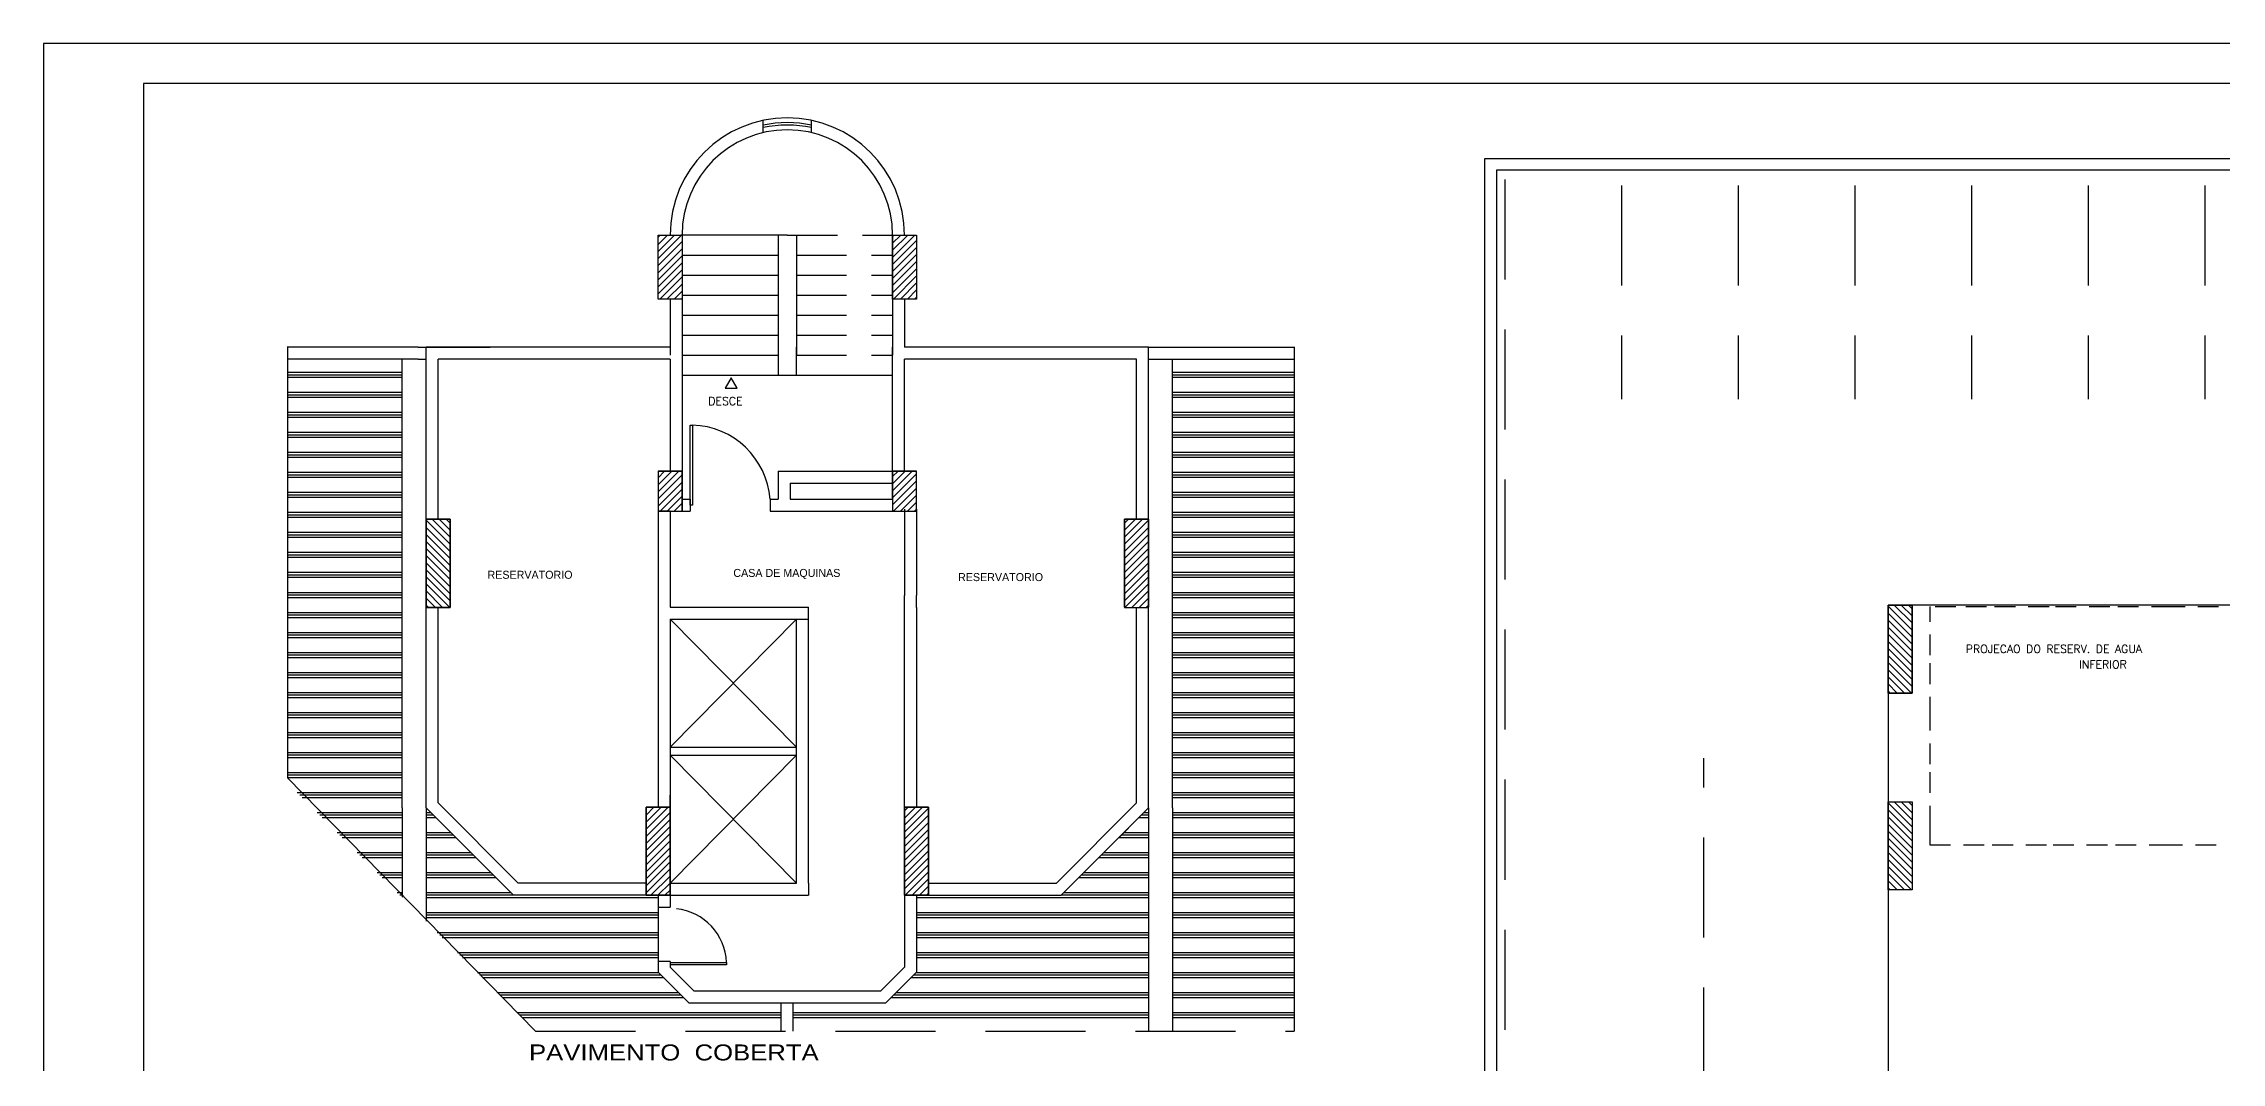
# Model space of a CAD drawing. Extents: x -175055 to -48386, y 10342 to 134050.
# Drawn here: x -84782 to -84237, y 98545 to 98800 of the extents above; entities that cross this region are included whole.
import ezdxf

# ---------------------------------------------------------------- set-up
doc = ezdxf.new("R2010")
doc.units = 0
doc.header["$LTSCALE"] = 50
doc.header["$MEASUREMENT"] = 0
doc.linetypes.add('DASHED2', pattern=[0.375, 0.25, -0.125])
doc.linetypes.add('HIDDENX2', pattern=[0.75, 0.5, -0.25])
doc.layers.get('0').update_dxf_attribs({"linetype": 'CONTINUOUS'})
doc.layers.add('ABE', color=7, linetype='CONTINUOUS')
doc.styles.add('ROMANS', font='romans', dxfattribs={"height": 12})
doc.styles.add('TECHNIC', font='te______.pfb', dxfattribs={"width": 1.2, "height": 30})

# ---------------------------------------------------------------- blocks, each defined once
blk = doc.blocks.new('*X1')
at = {"color": 0}
for p, q in [((425, 1600.6), (447.4, 1623)), ((425, 1609.4), (438.6, 1623)), ((425, 1618.3), (429.7, 1623)), ((425, 1591.7), (455, 1621.7)), ((425, 1582.9), (455, 1612.9)), ((425, 1574.1), (455, 1604.1)), ((425, 1565.2), (455, 1595.2)), ((425, 1556.4), (455, 1586.4)), ((425, 1547.6), (455, 1577.6)), ((425, 1538.7), (455, 1568.7)), ((425, 1529.9), (455, 1559.9)), ((425, 1521), (455, 1551)), ((425.8, 1513), (455, 1542.2)), ((434.6, 1513), (455, 1533.4)), ((443.5, 1513), (455, 1524.5)), ((452.3, 1513), (455, 1515.7))]:
    blk.add_line(p, q, dxfattribs=at)
blk = doc.blocks.new('*X20')
at = {"color": 0}
for p, q in [((425, 1600.6), (447.4, 1623)), ((425, 1609.4), (438.6, 1623)), ((425, 1618.3), (429.7, 1623)), ((425, 1591.7), (455, 1621.7)), ((425, 1582.9), (455, 1612.9)), ((425, 1574.1), (455, 1604.1)), ((425, 1565.2), (455, 1595.2)), ((425, 1556.4), (455, 1586.4)), ((425, 1547.6), (455, 1577.6)), ((425, 1538.7), (455, 1568.7)), ((425, 1529.9), (455, 1559.9)), ((425, 1521), (455, 1551)), ((425.8, 1513), (455, 1542.2)), ((434.6, 1513), (455, 1533.4)), ((443.5, 1513), (455, 1524.5)), ((452.3, 1513), (455, 1515.7))]:
    blk.add_line(p, q, dxfattribs=at)
blk = doc.blocks.new('*X24')
at = {"color": 0}
for p, q in [((-1509.9, 1530.7), (-1480.6, 1560)), ((-1509.9, 1539.5), (-1489.4, 1560)), ((-1509.9, 1548.4), (-1498.2, 1560)), ((-1509.9, 1557.2), (-1507.1, 1560)), ((-1509.9, 1521.9), (-1479.9, 1551.9)), ((-1216.7, 1558.6), (-1215.4, 1560)), ((-1216.7, 1549.8), (-1206.6, 1560)), ((-1216.7, 1541), (-1197.7, 1560)), ((-1216.7, 1532.1), (-1188.9, 1560)), ((-1216.7, 1523.3), (-1186.7, 1553.3)), ((-1509.9, 1513), (-1479.9, 1543)), ((-1509.9, 1504.2), (-1479.9, 1534.2)), ((-1509.9, 1495.3), (-1479.9, 1525.3)), ((-1216.7, 1514.5), (-1186.7, 1544.5)), ((-1216.7, 1505.6), (-1186.7, 1535.6)), ((-1216.7, 1496.8), (-1186.7, 1526.8)), ((-1509.9, 1486.5), (-1479.9, 1516.5)), ((-1507.5, 1480), (-1479.9, 1507.7)), ((-1498.7, 1480), (-1479.9, 1498.8)), ((-1216.7, 1487.9), (-1186.7, 1517.9)), ((-1215.8, 1480), (-1186.7, 1509.1)), ((-1207, 1480), (-1186.7, 1500.3)), ((-1489.8, 1480), (-1479.9, 1490)), ((-1481, 1480), (-1479.9, 1481.2)), ((-1198.2, 1480), (-1186.7, 1491.4)), ((-1189.3, 1480), (-1186.7, 1482.6))]:
    blk.add_line(p, q, dxfattribs=at)
blk = doc.blocks.new('*X25')
at = {"color": 0}
for p, q in [((-1509.9, 1239), (-1483.9, 1265)), ((-1509.9, 1247.9), (-1492.7, 1265)), ((-1509.9, 1256.7), (-1501.6, 1265)), ((-1509.9, 1230.2), (-1479.9, 1260.2)), ((-1216.7, 1258.1), (-1209.9, 1265)), ((-1216.7, 1249.3), (-1201, 1265)), ((-1216.7, 1240.4), (-1192.2, 1265)), ((-1216.7, 1231.6), (-1186.7, 1261.6)), ((-1216.7, 1222.8), (-1186.7, 1252.8)), ((-1509.9, 1221.3), (-1479.9, 1251.3)), ((-1507.4, 1215), (-1479.9, 1242.5)), ((-1498.5, 1215), (-1479.9, 1233.7)), ((-1489.7, 1215), (-1479.9, 1224.8)), ((-1215.7, 1215), (-1186.7, 1243.9)), ((-1206.8, 1215), (-1186.7, 1235.1)), ((-1198, 1215), (-1186.7, 1226.3)), ((-1480.8, 1215), (-1479.9, 1216)), ((-1189.2, 1215), (-1186.7, 1217.4))]:
    blk.add_line(p, q, dxfattribs=at)
blk = doc.blocks.new('*X21')
at = {"color": 0}
for p, q in [((-1524.9, 817.4), (-1497.3, 845)), ((-1524.9, 826.3), (-1506.1, 845)), ((-1524.9, 835.1), (-1515, 845)), ((-1524.9, 843.9), (-1523.8, 845)), ((-1524.9, 808.6), (-1494.9, 838.6)), ((-1524.9, 799.8), (-1494.9, 829.8)), ((-1524.9, 790.9), (-1494.9, 820.9)), ((-1524.9, 782.1), (-1494.9, 812.1)), ((-1524.9, 773.2), (-1494.9, 803.2)), ((-1524.9, 764.4), (-1494.9, 794.4)), ((-1524.9, 755.6), (-1494.9, 785.6)), ((-1524.9, 746.7), (-1494.9, 776.7)), ((-1524.9, 737.9), (-1494.9, 767.9)), ((-1518.9, 735), (-1494.9, 759)), ((-1510.1, 735), (-1494.9, 750.2)), ((-1501.2, 735), (-1494.9, 741.4))]:
    blk.add_line(p, q, dxfattribs=at)

msp = doc.modelspace()

# ---------------------------------------------------------------- linework, layer by layer
at = {"layer": 'ABE', "color": 0}
for p, q in [((-84781.58, 98799.66), (-84781.58, 98131.91)), ((-83795.15, 98799.66), (-84781.58, 98799.66))]:
    msp.add_line(p, q, dxfattribs=at)
at = {"layer": 'ABE', "color": 6}
for p, q in [((-84756.58, 98789.66), (-84756.58, 98141.91)), ((-83805.15, 98789.66), (-84756.58, 98789.66))]:
    msp.add_line(p, q, dxfattribs=at)
at = {"layer": 'ABE', "color": 160}
for p, q in [((-84601.68, 98777.41), (-84601.68, 98780.48)), ((-84589.68, 98777.41), (-84589.68, 98780.48)), ((-84595.68, 98751.79), (-84622.33, 98751.79)), ((-84621.99, 98751.79), (-84621.99, 98721.79)), ((-84597.99, 98751.79), (-84597.99, 98721.79)), ((-84593.37, 98751.79), (-84593.37, 98746.79)), ((-84569.37, 98751.79), (-84569.37, 98746.79)), ((-84621.99, 98746.79), (-84597.99, 98746.79)), ((-84593.37, 98746.79), (-84593.37, 98721.79)), ((-84569.37, 98746.79), (-84569.37, 98721.79)), ((-84621.99, 98741.79), (-84597.99, 98741.79)), ((-84624.99, 98735.79), (-84624.99, 98721.79)), ((-84621.99, 98736.79), (-84597.99, 98736.79)), ((-84566.37, 98735.79), (-84566.37, 98723.75)), ((-84621.99, 98731.79), (-84597.99, 98731.79)), ((-84687.99, 98723.75), (-84720.69, 98723.75)), ((-84720.64, 98723.9), (-84720.64, 98616.1)), ((-84687.99, 98723.75), (-84669.99, 98723.75)), ((-84624.99, 98723.75), (-84685.99, 98723.75)), ((-84685.99, 98608.62), (-84685.99, 98723.75)), ((-84621.99, 98726.79), (-84597.99, 98726.79)), ((-84621.99, 98723.75), (-84621.99, 98685.79)), ((-84597.99, 98723.75), (-84597.99, 98716.79)), ((-84593.37, 98716.79), (-84593.37, 98723.75)), ((-84569.37, 98685.79), (-84569.37, 98723.75)), ((-84505.37, 98723.75), (-84566.37, 98723.75)), ((-84505.37, 98723.75), (-84469.17, 98723.75)), ((-84505.37, 98655.75), (-84505.37, 98723.75)), ((-84469.04, 98723.9), (-84469.04, 98552.83)), ((-84687.99, 98720.75), (-84720.69, 98720.75)), ((-84691.99, 98608.62), (-84691.99, 98720.75)), ((-84687.99, 98720.75), (-84685.99, 98720.75)), ((-84687.99, 98720.75), (-84687.99, 98720.75)), ((-84682.99, 98680.75), (-84682.99, 98720.75)), ((-84624.99, 98720.75), (-84682.99, 98720.75)), ((-84624.99, 98720.75), (-84624.99, 98692.79)), ((-84621.99, 98721.79), (-84597.99, 98721.79)), ((-84566.37, 98692.79), (-84566.37, 98720.75)), ((-84508.37, 98720.75), (-84566.37, 98720.75)), ((-84508.37, 98680.75), (-84508.37, 98720.75)), ((-84505.37, 98720.75), (-84469.17, 98720.75)), ((-84499.37, 98655.75), (-84499.37, 98720.75)), ((-84720.69, 98717.5), (-84691.99, 98717.5)), ((-84720.69, 98716.88), (-84691.99, 98716.88)), ((-84720.69, 98716.25), (-84691.99, 98716.25)), ((-84720.69, 98712.5), (-84691.99, 98712.5)), ((-84621.99, 98716.79), (-84569.37, 98716.79)), ((-84499.37, 98717.5), (-84469.17, 98717.5)), ((-84499.37, 98716.88), (-84469.17, 98716.88)), ((-84499.37, 98716.25), (-84469.17, 98716.25)), ((-84499.37, 98712.5), (-84469.17, 98712.5)), ((-84720.69, 98711.88), (-84691.99, 98711.88)), ((-84720.69, 98711.25), (-84691.99, 98711.25)), ((-84720.69, 98707.5), (-84691.99, 98707.5)), ((-84499.37, 98711.88), (-84469.17, 98711.88)), ((-84499.37, 98711.25), (-84469.17, 98711.25)), ((-84499.37, 98707.5), (-84469.17, 98707.5)), ((-84720.69, 98706.88), (-84691.99, 98706.88)), ((-84720.69, 98706.25), (-84691.99, 98706.25)), ((-84720.69, 98702.5), (-84691.99, 98702.5)), ((-84720.69, 98701.88), (-84691.99, 98701.88)), ((-84499.37, 98706.88), (-84469.17, 98706.88)), ((-84499.37, 98706.25), (-84469.17, 98706.25)), ((-84499.37, 98702.5), (-84469.17, 98702.5)), ((-84499.37, 98701.88), (-84469.17, 98701.88)), ((-84720.69, 98701.25), (-84691.99, 98701.25)), ((-84720.69, 98697.5), (-84691.99, 98697.5)), ((-84720.69, 98696.88), (-84691.99, 98696.88)), ((-84720.69, 98696.25), (-84691.99, 98696.25)), ((-84499.37, 98701.25), (-84469.17, 98701.25)), ((-84499.37, 98697.5), (-84469.17, 98697.5)), ((-84499.37, 98696.88), (-84469.17, 98696.88)), ((-84499.37, 98696.25), (-84469.17, 98696.25)), ((-84720.69, 98692.5), (-84691.99, 98692.5)), ((-84720.69, 98691.88), (-84691.99, 98691.88)), ((-84720.69, 98691.25), (-84691.99, 98691.25)), ((-84627.99, 98692.79), (-84621.99, 98692.79)), ((-84627.99, 98692.79), (-84627.99, 98658.79)), ((-84597.99, 98692.79), (-84597.99, 98685.79)), ((-84597.99, 98692.79), (-84563.37, 98692.79)), ((-84499.37, 98692.5), (-84469.17, 98692.5)), ((-84499.37, 98691.88), (-84469.17, 98691.88)), ((-84499.37, 98691.25), (-84469.17, 98691.25)), ((-84720.69, 98687.5), (-84691.99, 98687.5)), ((-84720.69, 98686.88), (-84691.99, 98686.88)), ((-84720.69, 98686.25), (-84691.99, 98686.25)), ((-84621.99, 98685.79), (-84619.99, 98685.79)), ((-84621.99, 98685.79), (-84621.99, 98682.79)), ((-84619.99, 98685.79), (-84619.99, 98682.79)), ((-84599.99, 98685.79), (-84597.99, 98685.79)), ((-84599.99, 98685.79), (-84599.99, 98682.79)), ((-84594.99, 98689.79), (-84594.99, 98685.79)), ((-84594.99, 98689.79), (-84569.37, 98689.79)), ((-84594.99, 98685.79), (-84569.37, 98685.79)), ((-84594.99, 98685.79), (-84569.37, 98685.79)), ((-84569.37, 98685.79), (-84569.37, 98682.79)), ((-84499.37, 98687.5), (-84469.17, 98687.5)), ((-84499.37, 98686.88), (-84469.17, 98686.88)), ((-84499.37, 98686.25), (-84469.17, 98686.25)), ((-84720.69, 98682.5), (-84691.99, 98682.5)), ((-84720.69, 98681.88), (-84691.99, 98681.88)), ((-84720.69, 98681.25), (-84691.99, 98681.25)), ((-84685.99, 98680.75), (-84679.99, 98680.75)), ((-84685.99, 98680.75), (-84679.99, 98680.75)), ((-84685.99, 98677.75), (-84685.99, 98680.75)), ((-84685.99, 98658.75), (-84685.99, 98680.75)), ((-84685.99, 98658.75), (-84685.99, 98680.75)), ((-84679.99, 98680.75), (-84679.99, 98658.75)), ((-84679.99, 98680.75), (-84679.99, 98658.75)), ((-84624.99, 98682.79), (-84627.99, 98682.79)), ((-84624.99, 98682.79), (-84624.99, 98677.75)), ((-84624.99, 98682.79), (-84624.99, 98658.79)), ((-84624.99, 98682.79), (-84619.99, 98682.79)), ((-84599.99, 98682.79), (-84566.37, 98682.79)), ((-84566.37, 98683.27), (-84566.37, 98661.75)), ((-84566.37, 98682.79), (-84563.37, 98682.79)), ((-84563.37, 98683.27), (-84563.37, 98661.75)), ((-84505.37, 98680.75), (-84511.37, 98680.75)), ((-84505.37, 98680.75), (-84511.37, 98680.75)), ((-84511.37, 98680.75), (-84505.37, 98680.75)), ((-84511.37, 98680.75), (-84511.37, 98658.75)), ((-84511.37, 98680.75), (-84511.37, 98658.79)), ((-84511.37, 98658.79), (-84511.37, 98680.75)), ((-84505.37, 98677.75), (-84505.37, 98680.75)), ((-84505.37, 98658.75), (-84505.37, 98680.75)), ((-84505.37, 98658.75), (-84505.37, 98680.75)), ((-84505.37, 98680.75), (-84505.37, 98658.79)), ((-84499.37, 98682.5), (-84469.17, 98682.5)), ((-84499.37, 98681.88), (-84469.17, 98681.88)), ((-84499.37, 98681.25), (-84469.17, 98681.25)), ((-84720.69, 98677.5), (-84691.99, 98677.5)), ((-84720.69, 98676.88), (-84691.99, 98676.88)), ((-84720.69, 98676.25), (-84691.99, 98676.25)), ((-84505.37, 98658.75), (-84505.37, 98677.75)), ((-84499.37, 98677.5), (-84469.17, 98677.5)), ((-84499.37, 98676.88), (-84469.17, 98676.88)), ((-84499.37, 98676.25), (-84469.17, 98676.25)), ((-84720.69, 98672.5), (-84691.99, 98672.5)), ((-84720.69, 98671.88), (-84691.99, 98671.88)), ((-84720.69, 98671.25), (-84691.99, 98671.25)), ((-84499.37, 98672.5), (-84469.17, 98672.5)), ((-84499.37, 98671.88), (-84469.17, 98671.88)), ((-84499.37, 98671.25), (-84469.17, 98671.25)), ((-84720.69, 98667.5), (-84691.99, 98667.5)), ((-84720.69, 98666.88), (-84691.99, 98666.88)), ((-84720.69, 98666.25), (-84691.99, 98666.25)), ((-84499.37, 98667.5), (-84469.17, 98667.5)), ((-84499.37, 98666.88), (-84469.17, 98666.88)), ((-84499.37, 98666.25), (-84469.17, 98666.25)), ((-84720.69, 98662.5), (-84691.99, 98662.5)), ((-84720.69, 98661.88), (-84691.99, 98661.88)), ((-84720.69, 98661.25), (-84691.99, 98661.25)), ((-84679.99, 98658.75), (-84685.99, 98658.75)), ((-84679.99, 98658.75), (-84685.99, 98658.75)), ((-84682.99, 98609.86), (-84682.99, 98658.75)), ((-84682.99, 98609.86), (-84682.99, 98658.75)), ((-84627.99, 98658.79), (-84627.99, 98608.79)), ((-84624.99, 98661.75), (-84624.99, 98661.75)), ((-84624.99, 98658.79), (-84590.37, 98658.79)), ((-84590.37, 98589.79), (-84590.37, 98658.79)), ((-84566.37, 98658.79), (-84566.37, 98661.75)), ((-84566.37, 98608.79), (-84566.37, 98658.79)), ((-84563.37, 98658.75), (-84563.37, 98661.75)), ((-84563.37, 98658.75), (-84563.37, 98608.79)), ((-84511.37, 98658.75), (-84505.37, 98658.75)), ((-84508.37, 98658.75), (-84508.37, 98658.79)), ((-84508.37, 98655.75), (-84508.37, 98658.75)), ((-84499.37, 98662.5), (-84469.17, 98662.5)), ((-84499.37, 98661.88), (-84469.17, 98661.88)), ((-84499.37, 98661.25), (-84469.17, 98661.25)), ((-84720.69, 98657.5), (-84691.99, 98657.5)), ((-84720.69, 98656.88), (-84691.99, 98656.88)), ((-84720.69, 98656.25), (-84691.99, 98656.25)), ((-84624.99, 98655.79), (-84593.37, 98655.79)), ((-84624.99, 98655.79), (-84593.37, 98623.79)), ((-84624.99, 98623.79), (-84593.37, 98655.79)), ((-84624.99, 98655.79), (-84624.99, 98589.79)), ((-84593.37, 98655.79), (-84590.37, 98655.79)), ((-84593.37, 98589.79), (-84593.37, 98655.79)), ((-84566.37, 98613.79), (-84566.37, 98655.79)), ((-84508.37, 98609.86), (-84508.37, 98655.75)), ((-84505.37, 98608.62), (-84505.37, 98655.75)), ((-84499.37, 98657.5), (-84469.17, 98657.5)), ((-84499.37, 98656.88), (-84469.17, 98656.88)), ((-84499.37, 98656.25), (-84469.17, 98656.25)), ((-84499.37, 98608.62), (-84499.37, 98655.75)), ((-84720.69, 98652.5), (-84691.99, 98652.5)), ((-84720.69, 98651.88), (-84691.99, 98651.88)), ((-84720.69, 98651.25), (-84691.99, 98651.25)), ((-84720.69, 98647.5), (-84691.99, 98647.5)), ((-84499.37, 98652.5), (-84469.17, 98652.5)), ((-84499.37, 98651.88), (-84469.17, 98651.88)), ((-84499.37, 98651.25), (-84469.17, 98651.25)), ((-84499.37, 98647.5), (-84469.17, 98647.5)), ((-84720.69, 98646.88), (-84691.99, 98646.88)), ((-84720.69, 98646.25), (-84691.99, 98646.25)), ((-84720.69, 98642.5), (-84691.99, 98642.5)), ((-84720.69, 98641.88), (-84691.99, 98641.88)), ((-84499.37, 98646.88), (-84469.17, 98646.88)), ((-84499.37, 98646.25), (-84469.17, 98646.25)), ((-84499.37, 98642.5), (-84469.17, 98642.5)), ((-84499.37, 98641.88), (-84469.17, 98641.88)), ((-84720.69, 98641.25), (-84691.99, 98641.25)), ((-84720.69, 98637.5), (-84691.99, 98637.5)), ((-84720.69, 98636.88), (-84691.99, 98636.88)), ((-84499.37, 98641.25), (-84469.17, 98641.25)), ((-84499.37, 98637.5), (-84469.17, 98637.5)), ((-84499.37, 98636.88), (-84469.17, 98636.88)), ((-84720.69, 98636.25), (-84691.99, 98636.25)), ((-84720.69, 98632.5), (-84691.99, 98632.5)), ((-84720.69, 98631.88), (-84691.99, 98631.88)), ((-84720.69, 98631.25), (-84691.99, 98631.25)), ((-84499.37, 98636.25), (-84469.17, 98636.25)), ((-84499.37, 98632.5), (-84469.17, 98632.5)), ((-84499.37, 98631.88), (-84469.17, 98631.88)), ((-84499.37, 98631.25), (-84469.17, 98631.25)), ((-84720.69, 98627.5), (-84691.99, 98627.5)), ((-84720.69, 98626.88), (-84691.99, 98626.88)), ((-84720.69, 98626.25), (-84691.99, 98626.25)), ((-84499.37, 98627.5), (-84469.17, 98627.5)), ((-84499.37, 98626.88), (-84469.17, 98626.88)), ((-84499.37, 98626.25), (-84469.17, 98626.25)), ((-84720.69, 98622.5), (-84691.99, 98622.5)), ((-84720.69, 98621.88), (-84691.99, 98621.88)), ((-84720.69, 98621.25), (-84691.99, 98621.25)), ((-84624.99, 98623.79), (-84593.37, 98623.79)), ((-84624.99, 98621.79), (-84593.37, 98621.79)), ((-84624.99, 98621.79), (-84593.37, 98589.79)), ((-84624.99, 98589.79), (-84593.37, 98621.79)), ((-84499.37, 98622.5), (-84469.17, 98622.5)), ((-84499.37, 98621.88), (-84469.17, 98621.88)), ((-84499.37, 98621.25), (-84469.17, 98621.25)), ((-84720.69, 98617.5), (-84691.99, 98617.5)), ((-84720.69, 98616.88), (-84691.99, 98616.88)), ((-84720.69, 98616.25), (-84691.99, 98616.25)), ((-84720.64, 98616.1), (-84658.64, 98552.83)), ((-84499.37, 98617.5), (-84469.17, 98617.5)), ((-84499.37, 98616.88), (-84469.17, 98616.88)), ((-84499.37, 98616.25), (-84469.17, 98616.25)), ((-84718.16, 98612.5), (-84691.99, 98612.5)), ((-84717.54, 98611.88), (-84691.99, 98611.88)), ((-84716.91, 98611.25), (-84691.99, 98611.25)), ((-84662.92, 98589.79), (-84682.99, 98609.86)), ((-84624.99, 98589.79), (-84624.99, 98611.79)), ((-84624.99, 98589.79), (-84624.99, 98611.79)), ((-84624.99, 98589.79), (-84624.99, 98610.79)), ((-84566.37, 98589.79), (-84566.37, 98610.79)), ((-84508.37, 98609.86), (-84528.44, 98589.79)), ((-84499.37, 98612.5), (-84469.17, 98612.5)), ((-84499.37, 98611.88), (-84469.17, 98611.88)), ((-84499.37, 98611.25), (-84469.17, 98611.25)), ((-84713.16, 98607.5), (-84691.99, 98607.5)), ((-84712.54, 98606.88), (-84691.99, 98606.88)), ((-84711.91, 98606.25), (-84691.99, 98606.25)), ((-84691.99, 98608.62), (-84691.99, 98586.34)), ((-84685.99, 98608.62), (-84685.99, 98580.34)), ((-84664.16, 98586.79), (-84685.99, 98608.62)), ((-84685.99, 98607.5), (-84684.88, 98607.5)), ((-84685.99, 98606.88), (-84684.25, 98606.88)), ((-84685.99, 98606.25), (-84683.63, 98606.25)), ((-84630.99, 98608.79), (-84624.99, 98608.79)), ((-84630.99, 98608.79), (-84624.99, 98608.79)), ((-84630.99, 98608.79), (-84630.99, 98589.79)), ((-84630.99, 98586.79), (-84630.99, 98608.79)), ((-84630.99, 98586.79), (-84630.99, 98608.79)), ((-84624.99, 98608.79), (-84624.99, 98586.79)), ((-84624.99, 98608.79), (-84624.99, 98586.79)), ((-84560.37, 98608.79), (-84566.37, 98608.79)), ((-84560.37, 98608.79), (-84566.37, 98608.79)), ((-84566.37, 98608.79), (-84566.37, 98586.79)), ((-84566.37, 98608.79), (-84566.37, 98586.79)), ((-84560.37, 98586.79), (-84560.37, 98608.79)), ((-84560.37, 98586.79), (-84560.37, 98608.79)), ((-84505.37, 98608.62), (-84513.97, 98600.02)), ((-84507.74, 98606.25), (-84505.37, 98606.25)), ((-84507.11, 98606.88), (-84505.37, 98606.88)), ((-84506.49, 98607.5), (-84505.37, 98607.5)), ((-84505.37, 98608.62), (-84505.37, 98552.83)), ((-84499.37, 98608.62), (-84499.37, 98552.83)), ((-84499.37, 98607.5), (-84469.17, 98607.5)), ((-84499.37, 98606.88), (-84469.17, 98606.88)), ((-84499.37, 98606.25), (-84469.17, 98606.25)), ((-84708.16, 98602.5), (-84691.99, 98602.5)), ((-84707.54, 98601.88), (-84691.99, 98601.88)), ((-84706.91, 98601.25), (-84691.99, 98601.25)), ((-84685.99, 98602.5), (-84679.88, 98602.5)), ((-84685.99, 98601.88), (-84679.25, 98601.88)), ((-84685.99, 98601.25), (-84678.63, 98601.25)), ((-84513.97, 98600.02), (-84527.2, 98586.79)), ((-84512.74, 98601.25), (-84505.37, 98601.25)), ((-84512.56, 98601.43), (-84510.44, 98603.55)), ((-84512.11, 98601.88), (-84505.37, 98601.88)), ((-84511.49, 98602.5), (-84505.37, 98602.5)), ((-84499.37, 98602.5), (-84469.17, 98602.5)), ((-84499.37, 98601.88), (-84469.17, 98601.88)), ((-84499.37, 98601.25), (-84469.17, 98601.25)), ((-84703.16, 98597.5), (-84691.99, 98597.5)), ((-84702.54, 98596.88), (-84691.99, 98596.88)), ((-84701.91, 98596.25), (-84691.99, 98596.25)), ((-84685.99, 98597.5), (-84674.88, 98597.5)), ((-84685.99, 98596.88), (-84674.25, 98596.88)), ((-84685.99, 98596.25), (-84673.63, 98596.25)), ((-84517.74, 98596.25), (-84505.37, 98596.25)), ((-84517.11, 98596.88), (-84505.37, 98596.88)), ((-84516.49, 98597.5), (-84505.37, 98597.5)), ((-84499.37, 98597.5), (-84469.17, 98597.5)), ((-84499.37, 98596.88), (-84469.17, 98596.88)), ((-84499.37, 98596.25), (-84469.17, 98596.25)), ((-84698.16, 98592.5), (-84691.99, 98592.5)), ((-84697.54, 98591.88), (-84691.99, 98591.88)), ((-84696.91, 98591.25), (-84691.99, 98591.25)), ((-84693.16, 98587.5), (-84691.99, 98587.5)), ((-84685.99, 98592.5), (-84669.88, 98592.5)), ((-84685.99, 98591.88), (-84669.25, 98591.88)), ((-84685.99, 98591.25), (-84668.63, 98591.25)), ((-84685.99, 98587.5), (-84664.88, 98587.5)), ((-84663.96, 98590.83), (-84662.92, 98589.79)), ((-84630.99, 98589.79), (-84662.92, 98589.79)), ((-84624.99, 98589.79), (-84593.37, 98589.79)), ((-84590.37, 98589.79), (-84590.37, 98586.79)), ((-84566.37, 98589.79), (-84566.37, 98568.84)), ((-84560.37, 98589.79), (-84528.44, 98589.79)), ((-84527.41, 98590.83), (-84528.44, 98589.79)), ((-84526.49, 98587.5), (-84505.37, 98587.5)), ((-84522.74, 98591.25), (-84505.37, 98591.25)), ((-84522.11, 98591.88), (-84505.37, 98591.88)), ((-84521.49, 98592.5), (-84505.37, 98592.5)), ((-84499.37, 98592.5), (-84469.17, 98592.5)), ((-84499.37, 98591.88), (-84469.17, 98591.88)), ((-84499.37, 98591.25), (-84469.17, 98591.25)), ((-84499.37, 98587.5), (-84469.17, 98587.5)), ((-84692.54, 98586.88), (-84691.99, 98586.88)), ((-84685.99, 98586.88), (-84664.25, 98586.88)), ((-84685.99, 98586.25), (-84627.99, 98586.25)), ((-84685.99, 98582.5), (-84627.99, 98582.5)), ((-84685.99, 98581.88), (-84627.99, 98581.88)), ((-84627.99, 98586.79), (-84664.16, 98586.79)), ((-84624.99, 98586.79), (-84630.99, 98586.79)), ((-84624.99, 98586.79), (-84630.99, 98586.79)), ((-84627.99, 98586.79), (-84624.99, 98586.79)), ((-84627.99, 98586.79), (-84627.99, 98567.6)), ((-84624.99, 98586.79), (-84590.37, 98586.79)), ((-84624.99, 98586.79), (-84624.99, 98583.81)), ((-84563.37, 98586.79), (-84566.37, 98586.79)), ((-84566.37, 98586.79), (-84560.37, 98586.79)), ((-84566.37, 98586.79), (-84560.37, 98586.79)), ((-84563.37, 98586.79), (-84527.2, 98586.79)), ((-84563.37, 98586.79), (-84563.37, 98567.6)), ((-84563.37, 98586.25), (-84505.37, 98586.25)), ((-84563.37, 98582.5), (-84505.37, 98582.5)), ((-84563.37, 98581.88), (-84505.37, 98581.88)), ((-84527.11, 98586.88), (-84505.37, 98586.88)), ((-84499.37, 98586.88), (-84469.17, 98586.88)), ((-84499.37, 98586.25), (-84469.17, 98586.25)), ((-84499.37, 98582.5), (-84469.17, 98582.5)), ((-84499.37, 98581.88), (-84469.17, 98581.88)), ((-84685.99, 98581.25), (-84627.99, 98581.25)), ((-84683.16, 98577.5), (-84627.99, 98577.5)), ((-84682.54, 98576.88), (-84627.99, 98576.88)), ((-84563.37, 98581.25), (-84505.37, 98581.25)), ((-84563.37, 98577.5), (-84505.37, 98577.5)), ((-84563.37, 98576.88), (-84505.37, 98576.88)), ((-84499.37, 98581.25), (-84469.17, 98581.25)), ((-84499.37, 98577.5), (-84469.17, 98577.5)), ((-84499.37, 98576.88), (-84469.17, 98576.88)), ((-84681.91, 98576.25), (-84627.99, 98576.25)), ((-84678.16, 98572.5), (-84627.99, 98572.5)), ((-84677.54, 98571.88), (-84627.99, 98571.88)), ((-84676.91, 98571.25), (-84627.99, 98571.25)), ((-84563.37, 98576.25), (-84505.37, 98576.25)), ((-84563.37, 98572.5), (-84505.37, 98572.5)), ((-84563.37, 98571.88), (-84505.37, 98571.88)), ((-84563.37, 98571.25), (-84505.37, 98571.25)), ((-84499.37, 98576.25), (-84469.17, 98576.25)), ((-84499.37, 98572.5), (-84469.17, 98572.5)), ((-84499.37, 98571.88), (-84469.17, 98571.88)), ((-84499.37, 98571.25), (-84469.17, 98571.25)), ((-84673.16, 98567.5), (-84627.9, 98567.5)), ((-84672.54, 98566.88), (-84627.27, 98566.88)), ((-84671.91, 98566.25), (-84626.65, 98566.25)), ((-84620.18, 98559.79), (-84627.99, 98567.6)), ((-84624.99, 98570.2), (-84624.99, 98568.84)), ((-84618.94, 98562.79), (-84624.99, 98568.84)), ((-84572.43, 98562.79), (-84566.37, 98568.84)), ((-84571.18, 98559.79), (-84563.37, 98567.6)), ((-84564.72, 98566.25), (-84505.37, 98566.25)), ((-84564.09, 98566.88), (-84505.37, 98566.88)), ((-84563.47, 98567.5), (-84505.37, 98567.5)), ((-84499.37, 98567.5), (-84469.17, 98567.5)), ((-84499.37, 98566.88), (-84469.17, 98566.88)), ((-84499.37, 98566.25), (-84469.17, 98566.25)), ((-84668.16, 98562.5), (-84622.9, 98562.5)), ((-84667.54, 98561.88), (-84622.27, 98561.88)), ((-84666.91, 98561.25), (-84621.65, 98561.25)), ((-84572.43, 98562.79), (-84618.94, 98562.79)), ((-84569.72, 98561.25), (-84505.37, 98561.25)), ((-84569.09, 98561.88), (-84505.37, 98561.88)), ((-84568.47, 98562.5), (-84505.37, 98562.5)), ((-84499.37, 98562.5), (-84469.17, 98562.5)), ((-84499.37, 98561.88), (-84469.17, 98561.88)), ((-84499.37, 98561.25), (-84469.17, 98561.25)), ((-84663.16, 98557.5), (-84597.18, 98557.5)), ((-84662.54, 98556.88), (-84597.18, 98556.88)), ((-84661.91, 98556.25), (-84597.18, 98556.25)), ((-84571.18, 98559.79), (-84620.18, 98559.79)), ((-84597.18, 98552.83), (-84597.18, 98559.79)), ((-84594.18, 98552.83), (-84594.18, 98559.79)), ((-84594.18, 98557.5), (-84505.37, 98557.5)), ((-84594.18, 98556.88), (-84505.37, 98556.88)), ((-84594.18, 98556.25), (-84505.37, 98556.25)), ((-84499.37, 98557.5), (-84469.17, 98557.5)), ((-84499.37, 98556.88), (-84469.17, 98556.88)), ((-84499.37, 98556.25), (-84469.17, 98556.25))]:
    msp.add_line(p, q, dxfattribs=at)
at = {"layer": 'ABE', "color": 5}
for p, q in [((-84421.33, 98204.48), (-84421.33, 98770.91)), ((-84421.33, 98770.91), (-84093.4, 98770.91)), ((-84418.33, 98768.11), (-84093.4, 98768.11)), ((-84418.33, 98204.48), (-84418.33, 98768.11)), ((-84287.55, 98659.33), (-84320.55, 98659.33)), ((-84320.55, 98659.33), (-84314.55, 98659.33)), ((-84320.55, 98659.33), (-84314.55, 98659.33)), ((-84314.55, 98659.33), (-84320.55, 98659.33)), ((-84320.55, 98659.33), (-84314.55, 98659.33)), ((-84320.55, 98637.33), (-84320.55, 98659.33)), ((-84320.55, 98637.33), (-84320.55, 98659.33)), ((-84320.55, 98659.33), (-84320.55, 98637.33)), ((-84320.55, 98637.33), (-84320.55, 98659.33)), ((-84314.55, 98659.33), (-84314.55, 98637.33)), ((-84314.55, 98659.33), (-84314.55, 98637.33)), ((-84314.55, 98637.33), (-84314.55, 98659.33)), ((-84314.55, 98659.33), (-84314.55, 98637.33)), ((-84310.13, 98658.98), (-84310.13, 98655.16)), ((-84308.8, 98658.96), (-84303.6, 98658.96)), ((-84301.13, 98658.96), (-84295.93, 98658.96)), ((-84293.93, 98658.96), (-84288.73, 98658.96)), ((-84284.55, 98659.33), (-84287.55, 98659.33)), ((-84285.53, 98658.96), (-84280.33, 98658.96)), ((-84268.55, 98659.33), (-84284.55, 98659.33)), ((-84278.73, 98658.96), (-84273.53, 98658.96)), ((-84270.33, 98658.96), (-84265.13, 98658.96)), ((-84244.55, 98659.33), (-84268.55, 98659.33)), ((-84263.13, 98658.96), (-84257.93, 98658.96)), ((-84254.73, 98658.96), (-84249.53, 98658.96)), ((-84251.53, 98658.96), (-84246.33, 98658.96)), ((-84224.55, 98659.33), (-84244.55, 98659.33)), ((-84243.13, 98658.96), (-84237.93, 98658.96)), ((-84310.13, 98651.96), (-84310.13, 98646.76)), ((-84310.13, 98644.76), (-84310.13, 98639.56)), ((-84314.55, 98637.33), (-84320.55, 98637.33)), ((-84314.55, 98637.33), (-84320.55, 98637.33)), ((-84320.55, 98637.33), (-84314.55, 98637.33)), ((-84314.55, 98637.33), (-84320.55, 98637.33)), ((-84320.55, 98637.33), (-84320.55, 98497.47)), ((-84310.13, 98636.36), (-84310.13, 98631.16)), ((-84310.13, 98633.16), (-84310.13, 98627.96)), ((-84310.13, 98624.76), (-84310.13, 98619.56)), ((-84310.13, 98617.56), (-84310.13, 98612.36)), ((-84310.13, 98609.16), (-84310.13, 98603.96)), ((-84310.13, 98603.96), (-84310.13, 98599.36)), ((-84314.55, 98600.36), (-84314.55, 98588.16)), ((-84310.13, 98599.36), (-84304.93, 98599.36)), ((-84301.73, 98599.36), (-84296.53, 98599.36)), ((-84294.53, 98599.36), (-84289.33, 98599.36)), ((-84286.13, 98599.36), (-84280.93, 98599.36)), ((-84279.33, 98599.36), (-84274.13, 98599.36)), ((-84270.93, 98599.36), (-84265.73, 98599.36)), ((-84263.73, 98599.36), (-84258.53, 98599.36)), ((-84255.33, 98599.36), (-84250.13, 98599.36)), ((-84252.13, 98599.36), (-84246.93, 98599.36)), ((-84243.73, 98599.36), (-84238.53, 98599.36))]:
    msp.add_line(p, q, dxfattribs=at)
at = {"layer": 'ABE', "color": 5, "linetype": 'HIDDENX2'}
for p, q in [((-84416.37, 98765.68), (-84416.37, 98319.78)), ((-84387.21, 98764.2), (-84387.21, 98710.82)), ((-84358.05, 98764.2), (-84358.05, 98710.82)), ((-84328.88, 98764.2), (-84328.88, 98710.82)), ((-84299.72, 98764.2), (-84299.72, 98710.82)), ((-84270.56, 98764.2), (-84270.56, 98710.82)), ((-84241.4, 98764.2), (-84241.4, 98710.82)), ((-84366.6, 98351.21), (-84366.6, 98621.07))]:
    msp.add_line(p, q, dxfattribs=at)
at = {"layer": 'ABE', "color": 160, "linetype": 'DASHED2'}
for p, q in [((-84595.68, 98751.79), (-84569.37, 98751.79)), ((-84593.37, 98746.79), (-84569.37, 98746.79)), ((-84593.37, 98741.79), (-84569.37, 98741.79)), ((-84593.37, 98736.79), (-84569.37, 98736.79)), ((-84593.37, 98731.79), (-84569.37, 98731.79)), ((-84593.37, 98726.79), (-84569.37, 98726.79)), ((-84593.37, 98721.79), (-84569.37, 98721.79))]:
    msp.add_line(p, q, dxfattribs=at)
at = {"layer": 'ABE', "color": 160, "linetype": 'HIDDENX2'}
for p, q in [((-84627.99, 98583.81), (-84624.99, 98583.81)), ((-84624.99, 98570.2), (-84627.99, 98570.2)), ((-84658.64, 98552.83), (-84469.04, 98552.83))]:
    msp.add_line(p, q, dxfattribs=at)
at = {"layer": 'ABE', "color": 160}
for points in [[(-84621.99, 98751.79), (-84621.99, 98735.79), (-84627.99, 98735.79), (-84627.99, 98751.79)], [(-84563.37, 98751.79), (-84563.37, 98735.79), (-84569.37, 98735.79), (-84569.37, 98751.79)], [(-84611.24, 98713.5), (-84608.24, 98713.5), (-84609.74, 98716.1)], [(-84619.99, 98684.29), (-84619.99, 98704.29), (-84619.39, 98704.29), (-84619.39, 98684.29)], [(-84627.99, 98692.79), (-84627.99, 98682.79), (-84621.99, 98682.79), (-84621.99, 98692.79)], [(-84569.37, 98692.79), (-84569.37, 98682.79), (-84563.37, 98682.79), (-84563.37, 98692.79)], [(-84685.99, 98680.75), (-84679.99, 98680.75), (-84679.99, 98658.75), (-84685.99, 98658.75)], [(-84685.99, 98680.75), (-84679.99, 98680.75), (-84679.99, 98658.75), (-84685.99, 98658.75)], [(-84679.99, 98658.75), (-84679.99, 98680.75), (-84685.99, 98680.75), (-84685.99, 98658.75)], [(-84624.99, 98586.79), (-84624.99, 98608.79), (-84630.99, 98608.79), (-84630.99, 98586.79)], [(-84566.37, 98586.79), (-84566.37, 98608.79), (-84560.37, 98608.79), (-84560.37, 98586.79)], [(-84560.37, 98608.79), (-84566.37, 98608.79), (-84566.37, 98586.79), (-84560.37, 98586.79)], [(-84560.37, 98608.79), (-84566.37, 98608.79), (-84566.37, 98586.79), (-84560.37, 98586.79)], [(-84624.9, 98570.01), (-84610.9, 98570.01), (-84610.9, 98569.41), (-84624.9, 98569.41)]]:
    msp.add_lwpolyline(points, close=True, dxfattribs=at)
for points in [[(-84505.37, 98680.75), (-84511.37, 98680.75), (-84511.37, 98658.79)], [(-84505.37, 98680.75), (-84511.37, 98680.75), (-84511.37, 98658.79)], [(-84505.37, 98658.79), (-84505.37, 98680.75)], [(-84505.37, 98658.79), (-84505.37, 98680.75)], [(-84624.99, 98589.79), (-84624.99, 98611.79)]]:
    msp.add_lwpolyline(points, dxfattribs=at)
at = {"layer": 'ABE', "color": 5}
for points in [[(-84320.55, 98659.33), (-84314.55, 98659.33), (-84314.55, 98637.33), (-84320.55, 98637.33)], [(-84320.55, 98610.13), (-84314.55, 98610.13), (-84314.55, 98588.13), (-84320.55, 98588.13)]]:
    msp.add_lwpolyline(points, close=True, dxfattribs=at)
at = {"layer": 'ABE', "color": 160}
for centre, radius, start, end in [((-84595.68, 98751.79), 29.31, 0, 180), ((-84595.68, 98751.79), 26.31, 0, 180), ((-84595.68, 98751.79), 28.11, 77.6761, 102.3239), ((-84595.68, 98751.79), 27.51, 77.4029, 102.5971), ((-84619.94, 98684.3), 20, 4.2799, 88.4407), ((-84624.89, 98569.49), 14, 2.1305, 83.8892)]:
    msp.add_arc(centre, radius, start, end, dxfattribs=at)

# ---------------------------------------------------------------- block references
for name, p, xscale, yscale, zscale in [('*X24', (-84326.02, 98439.79), 0.1999999999970896, 0.1999999999970896, 0.1999999999970896), ('*X25', (-84326.02, 98439.79), 0.1999999999970896, 0.1999999999970896, 0.1999999999970896), ('*X20', (-84594.99, 98356.16), -0.1999999999970896, 0.2000000000007276, 0.2), ('*X20', (-84596.38, 98356.16), 0.1999999999970896, 0.1999999999970896, 0.1999999999970896), ('*X21', (-84326.02, 98439.79), 0.1999999999970896, 0.1999999999970896, 0.1999999999970896), ('*X20', (-84651.38, 98284.19), 0.1999999999970896, 0.1999999999970896, 0.1999999999970896)]:
    msp.add_blockref(name, p, dxfattribs=dict(at, xscale=xscale, yscale=yscale, zscale=zscale))
at = {"layer": 'ABE', "color": 5, "xscale": -0.1999999999970896, "yscale": 0.2000000000007276, "zscale": 0.2}
for p in [(-84229.55, 98334.73), (-84229.55, 98285.53)]:
    msp.add_blockref('*X1', p, dxfattribs=at)

# ---------------------------------------------------------------- texts
at = {"layer": 'ABE', "color": 160, "style": 'ROMANS'}
msp.add_text('DESCE', height=2, dxfattribs=at).set_placement((-84615.44, 98709.3))
at = {"layer": 'ABE', "color": 160}
for s, p in [('RESERVATORIO', (-84670.62, 98665.89)), ('CASA DE MAQUINAS', (-84609.17, 98666.35)), ('RESERVATORIO', (-84553.01, 98665.31))]:
    msp.add_text(s, height=2, dxfattribs=at).set_placement(p)
at = {"layer": 'ABE', "color": 5, "style": 'ROMANS'}
for s, p in [('PROJECAO DO RESERV. DE AGUA', (-84301.13, 98647.36)), ('                   INFERIOR', (-84301.13, 98643.48))]:
    msp.add_text(s, height=2, dxfattribs=at).set_placement(p)
at = {"layer": 'ABE', "color": 160, "style": 'TECHNIC', "width": 1.2}
msp.add_text('PAVIMENTO  COBERTA', height=4, dxfattribs=at).set_placement((-84660.24, 98545.5))

doc.saveas('drawing.dxf')
